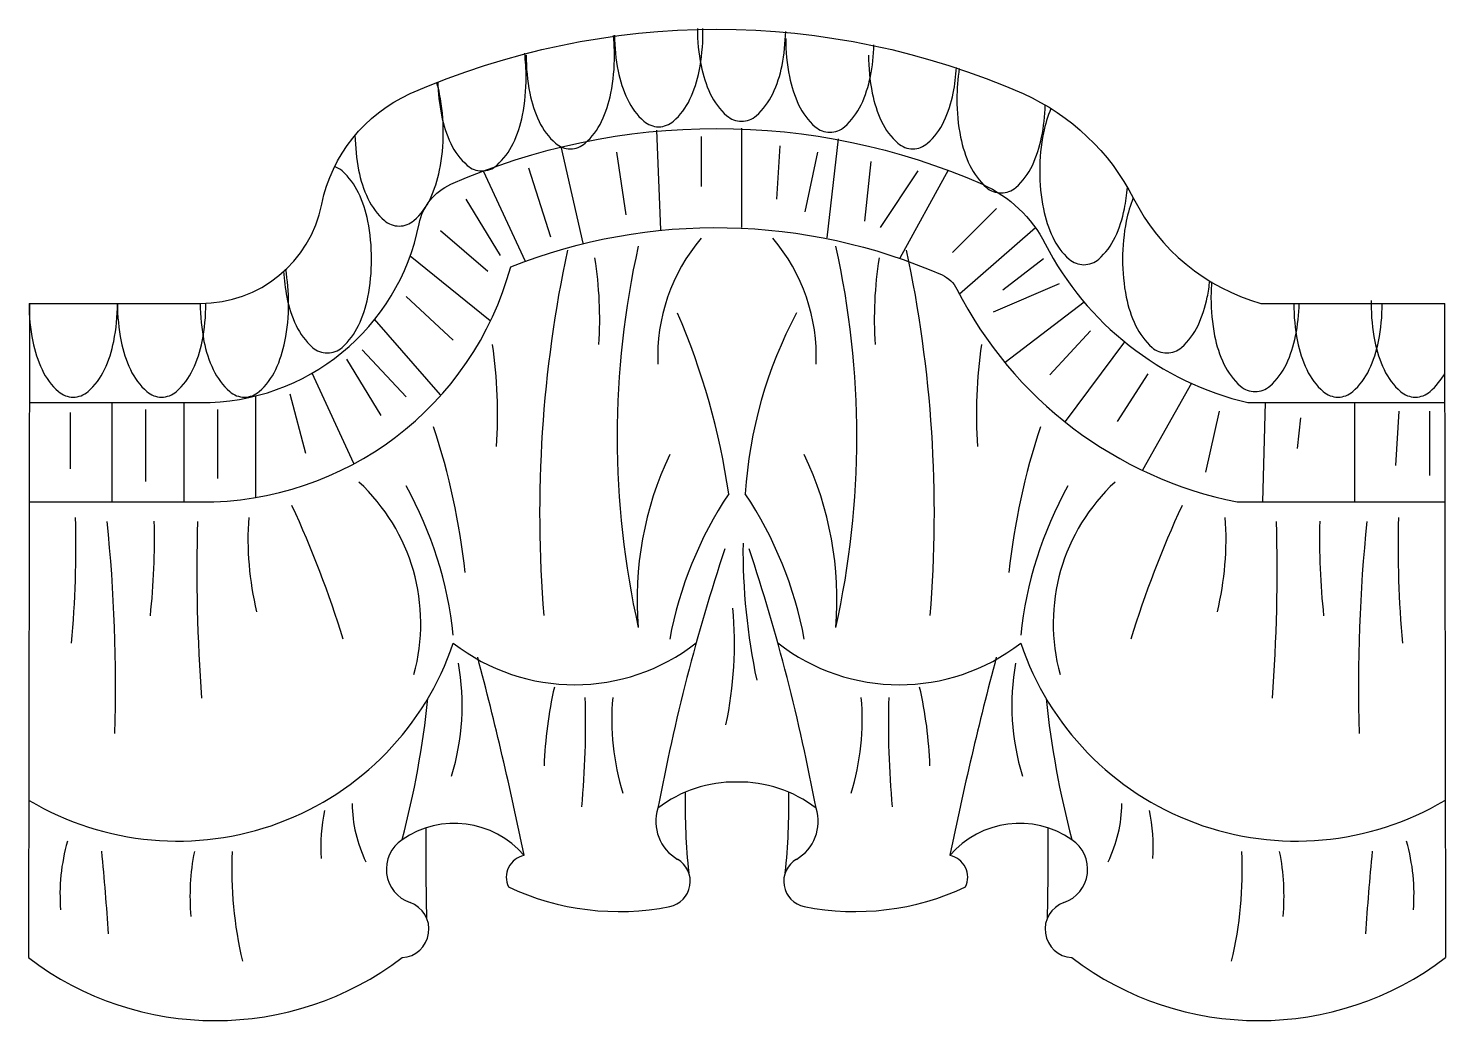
# Model space of a CAD drawing. Header units: metres. Extents: x 1232 to 1863, y 183 to 625.
import ezdxf

# ---------------------------------------------------------------- set-up
doc = ezdxf.new("R2010")
doc.units = ezdxf.units.M
for name, color, linetype in [('3', 3, 'Continuous'), ('4', 4, 'Continuous'), ('6', 7, 'Continuous')]:
    doc.layers.add(name, color=color, linetype=linetype)

msp = doc.modelspace()

# ---------------------------------------------------------------- linework, layer by layer
at = {"layer": '3'}
for p, q in [((1511.59, 579.74), (1513.37, 535.44)), ((1531.57, 577.03), (1531.57, 554.66)), ((1549.53, 580.77), (1549.53, 536.47)), ((1592.59, 575.89), (1587.55, 531.77)), ((1468.96, 572.55), (1478.83, 529.39)), ((1493.78, 570.04), (1497.97, 542.08)), ((1566.57, 572.84), (1565.17, 549.07)), ((1583.37, 570.04), (1577.77, 543.47)), ((1454.58, 563.05), (1464.38, 532.29)), ((1607.17, 565.85), (1604.37, 539.28)), ((1434.41, 561.7), (1453.13, 521.46)), ((1628.17, 561.65), (1611.37, 536.48)), ((1641.69, 562.01), (1620.14, 522.77)), ((1426.58, 549.07), (1441.98, 523.9)), ((1663.16, 544.87), (1643.56, 525.3)), ((1415.38, 535.08), (1436.38, 516.91)), ((1680.63, 536.28), (1646.76, 506.65)), ((1401.76, 523.77), (1437.53, 494.92)), ((1684.16, 522.5), (1665.96, 508.52)), ((1399.98, 505.72), (1420.98, 486.15)), ((1691.16, 511.31), (1661.76, 498.73)), ((1702.28, 503.13), (1667.11, 476.2)), ((1385.83, 495.54), (1415.22, 461.79)), ((1705.16, 490.34), (1686.96, 470.76)), ((1380.38, 481.95), (1399.98, 460.98)), ((1720.21, 485.53), (1693.82, 449.95)), ((1373.38, 477.76), (1388.78, 452.59)), ((1357.98, 471.68), (1376.6, 431.39)), ((1730.62, 471.19), (1717.01, 450.04)), ((1332.88, 461.47), (1332.88, 416.23)), ((1348.19, 462.37), (1355.18, 435.81)), ((1750.1, 466.98), (1728.32, 428.3)), ((1268.87, 458.37), (1268.87, 414.11)), ((1283.79, 455.38), (1283.79, 423.22)), ((1300.88, 458.37), (1300.88, 414.11)), ((1315.99, 455.38), (1315.99, 424.62)), ((1782.94, 458.37), (1781.75, 414.11)), ((1822.8, 458.37), (1822.8, 414.11)), ((1250.19, 453.98), (1250.19, 428.82)), ((1762.39, 454.57), (1756.34, 427.38)), ((1798.69, 451.55), (1797.18, 437.95)), ((1842.55, 454.57), (1841.04, 430.4)), ((1856.17, 454.57), (1856.17, 425.87))]:
    msp.add_line(p, q, dxfattribs=at)
for centre, radius, start, end in [((1593.26, 479.02), 81.09, 139.57, 182.45), ((1501.76, 479.02), 81.09, 357.55, 40.43), ((2022.64, 408.98), 563.1, 167.97, 184.64), ((1883.18, 443.14), 389.09, 167.39, 192.61), ((1211.85, 443.14), 389.09, 347.39, 12.61), ((1072.38, 408.98), 563.1, 355.36, 12.03), ((1311.83, 495.7), 174.48, 356.26, 8.95), ((1783.19, 495.7), 174.48, 171.05, 183.74), ((1223.16, 370.53), 324.12, 8.38, 23.22), ((1748.66, 405.39), 197.84, 151.98, 176.42), ((1211.99, 452.78), 228.78, 356.49, 7.92), ((1883.03, 452.78), 228.78, 172.08, 183.51), ((1115.33, 349.32), 312.77, 6.13, 18.3), ((1979.69, 349.32), 312.77, 161.7, 173.87), ((1653.69, 370.65), 150.73, 154.62, 184.75), ((1441.33, 370.65), 150.73, 355.25, 25.38), ((1320.51, 359.85), 86.04, 344.71, 47.22), ((1248.18, 336.64), 173.8, 5.96, 29.13), ((1689.23, 320.97), 174.67, 146.36, 169.46), ((1405.79, 320.97), 174.67, 10.54, 33.64), ((1846.84, 336.64), 173.8, 150.87, 174.04), ((1774.51, 359.85), 86.04, 132.78, 195.29), ((925.02, 215.99), 467.42, 17.04, 24.86), ((2170, 215.99), 467.42, 155.14, 162.96), ((747.85, 394.97), 504.97, 355.02, 1.39), ((559.79, 331.9), 710.73, 358.31, 5.94), ((971.91, 397.6), 315.94, 353.79, 1.43), ((2095.33, 383.58), 788.59, 178.41, 184.14), ((1468.08, 397.6), 138.57, 176.01, 193.53), ((1626.94, 397.6), 138.57, 346.47, 3.99), ((999.7, 383.58), 788.59, 355.86, 1.59), ((2123.11, 397.6), 315.94, 178.57, 186.21), ((2535.23, 331.9), 710.73, 174.06, 181.69), ((2347.17, 394.97), 504.97, 178.61, 184.98), ((1831.92, 393.09), 281.74, 179.46, 191.97), ((1375.56, 350.68), 170.8, 347.87, 5.39), ((1317.65, 323.41), 107.34, 342.93, 10.13), ((1777.37, 323.41), 107.34, 169.87, 197.07), ((1644.61, 290.43), 183.18, 167.01, 178.11), ((1450.42, 290.43), 183.18, 1.89, 12.99), ((1064.29, 315.56), 415.74, 354.84, 1.58), ((1601.15, 317.09), 109.5, 174.8, 197.45), ((1493.87, 317.09), 109.5, 342.55, 5.2), ((2030.73, 315.56), 415.74, 178.42, 185.16), ((1438.48, 280.72), 62.56, 180.95, 205.56), ((1656.54, 280.72), 62.56, 334.44, 359.05), ((1437.66, 260.6), 75.68, 167.77, 184.05), ((1657.36, 260.6), 75.68, 355.95, 12.23), ((1331.4, 239.22), 85.68, 163.97, 184.6), ((1763.62, 239.22), 85.68, 355.4, 16.03), ((-51.8, 130.05), 1322.37, 3.97, 5.57), ((1406.26, 238.46), 102.59, 168.84, 185.12), ((1503.66, 250.67), 181.39, 177.59, 193.14), ((1591.37, 250.67), 181.39, 346.86, 2.41), ((1688.76, 238.46), 102.59, 354.88, 11.16), ((3146.82, 130.05), 1322.37, 174.43, 176.03)]:
    msp.add_arc(centre, radius, start, end, dxfattribs=at)
at = {"layer": '4'}
for p, q in [((1232.06, 502.63), (1231.62, 211.02)), ((1862.96, 502.63), (1863.4, 211.02))]:
    msp.add_line(p, q, dxfattribs=at)
msp.add_lwpolyline([(1231.94, 502.63), (1308.26, 502.63, 0.36), (1362.43, 546.9, -0.24), (1401.82, 596.08, -0.21), (1675.09, 596.08, -0.17), (1724.32, 549.36, 0.21), (1780.95, 502.63), (1863.03, 502.63)], format="xyb", dxfattribs=at)
for centre, radius, start, end in [((1546.45, 233.39), 55.89, 88.91, 127.73), ((1548.57, 233.39), 55.89, 52.27, 91.09), ((1530.85, 271.68), 19.52, 162.37, 239.75), ((1564.17, 271.68), 19.52, 300.25, 17.63), ((1421.55, 229.95), 40.91, 40.59, 124.72), ((1673.47, 229.95), 40.91, 55.28, 139.41), ((1688.03, 250.44), 15.78, 289.37, 56.36), ((1454.64, 246.79), 9.99, 101.72, 205.1), ((1515.27, 244.98), 11.4, 281.31, 59.75), ((1579.75, 244.98), 11.4, 120.25, 258.69), ((1640.38, 246.79), 9.99, 334.9, 78.28), ((1494.83, 347.2), 115.65, 244.8, 281.31), ((1600.19, 347.2), 115.65, 258.69, 295.2), ((1397.56, 223.64), 12.63, 273.09, 70.63), ((1697.46, 223.64), 12.63, 109.37, 266.91), ((1314.93, 320.48), 137.55, 232.72, 307.28), ((1780.09, 320.48), 137.55, 232.72, 307.28)]:
    msp.add_arc(centre, radius, start, end, dxfattribs=at)
at = {"layer": '6'}
for points in [[(1453.52, 613.29, 0.05), (1455.15, 596.34, 0.06), (1459.28, 583.73, 0.1), (1466.63, 573.97, 0.18), (1473.21, 571.49, 0.18), (1479.79, 573.97, 0.1), (1487.14, 583.73, 0.06), (1491.27, 596.34, 0.05), (1492.91, 613.29, 0.02), (1492.47, 622.07, 0.06)], [(1492.91, 622.13, 0.05), (1494.54, 606.18, 0.06), (1498.67, 593.57, 0.1), (1506.02, 583.81, 0.18), (1512.6, 581.32, 0.18), (1519.18, 583.81, 0.1), (1526.53, 593.57, 0.06), (1530.66, 606.18, 0.05), (1532.3, 623.13, 0.01), (1532.27, 625.19, 0.06)], [(1529.84, 625.14, 0.05), (1531.47, 608.64, 0.06), (1535.6, 596.03, 0.1), (1542.95, 586.26, 0.18), (1549.53, 583.78, 0.18), (1556.11, 586.26, 0.1), (1563.46, 596.03, 0.06), (1567.59, 608.64, 0.04), (1569.21, 623.83, 0.05)], [(1569.23, 620.67, 0.05), (1570.86, 603.72, 0.06), (1574.99, 591.11, 0.1), (1582.34, 581.35, 0.18), (1588.92, 578.86, 0.18), (1595.5, 581.35, 0.1), (1602.85, 591.11, 0.06), (1606.98, 603.72, 0.04), (1608.57, 617.82, 0.05)], [(1414.15, 601.3, 0.04), (1415.76, 586.51, 0.06), (1419.89, 573.9, 0.1), (1427.24, 564.13, 0.18), (1433.82, 561.65, 0.18), (1440.4, 564.13, 0.1), (1447.75, 573.9, 0.06), (1451.88, 586.51, 0.05), (1453.52, 603.45, 0.03), (1452.87, 614.12, 0.06)], [(1606.15, 613.29, 0.05), (1607.79, 596.34, 0.06), (1611.92, 583.73, 0.1), (1619.27, 573.97, 0.18), (1625.85, 571.49, 0.18), (1632.43, 573.97, 0.1), (1639.78, 583.73, 0.06), (1643.91, 596.34, 0.03), (1645.37, 607.71, 0.05)], [(1646.61, 607.29, 0.04), (1645.54, 593.62, 0.05)], [(1377.21, 577.52, 0.04), (1378.84, 561.92, 0.06), (1382.97, 549.31, 0.1), (1390.31, 539.54, 0.18), (1396.89, 537.06, 0.18), (1403.48, 539.54, 0.1), (1410.82, 549.31, 0.06), (1414.95, 561.92, 0.05), (1416.59, 578.86, 0.05), (1414.95, 595.81, 0.03), (1413.64, 601.1, 0.1)], [(1645.54, 593.62, 0.05), (1647.18, 576.67, 0.06), (1651.31, 564.06, 0.1), (1658.66, 554.3, 0.18), (1665.24, 551.82, 0.18), (1671.82, 554.3, 0.1), (1679.17, 564.06, 0.06), (1683.3, 576.67, 0.04), (1684.9, 591.04, 0.05)], [(1687.47, 589.49, 0.05), (1684.11, 578.6, 0.05), (1682.47, 561.65, 0.05)], [(1231.94, 458.37), (1308.26, 458.37, 0.36), (1405.8, 538.08, -0.24), (1419.89, 555.67, -0.21), (1657.01, 555.67, -0.17), (1684.92, 529.19, 0.22), (1775.29, 458.37), (1863.03, 458.37)], [(1345.36, 516.93, 0.03), (1346.83, 505.36, 0.06), (1350.96, 492.75, 0.1), (1358.3, 482.99, 0.18), (1364.89, 480.5, 0.18), (1371.47, 482.99, 0.1), (1378.81, 492.75, 0.06), (1382.94, 505.36, 0.05), (1384.58, 522.31, 0.05), (1382.94, 539.26, 0.06), (1378.81, 551.87, 0.1), (1371.47, 561.63, 0.1), (1368.11, 563.57, 0.18)], [(1682.47, 561.65, 0.05), (1684.11, 544.7, 0.06), (1688.24, 532.09, 0.1), (1695.58, 522.33, 0.18), (1702.17, 519.85, 0.18), (1708.75, 522.33, 0.1), (1716.09, 532.09, 0.06), (1720.22, 544.7, 0.03), (1721.56, 554.39, 0.05)], [(1724.18, 549.64, 0.05), (1721.04, 539.26, 0.05), (1719.4, 522.31, 0.05)], [(1231.94, 414.11), (1308.26, 414.11, 0.34), (1446.69, 518.97, -0.2), (1638.94, 515.27, -0.17), (1645.52, 509.02, 0.23), (1770.5, 414.11), (1863.03, 414.11)], [(1719.4, 522.31, 0.05), (1721.04, 505.36, 0.06), (1725.17, 492.75, 0.1), (1732.51, 482.99, 0.18), (1739.1, 480.5, 0.18), (1745.68, 482.99, 0.1), (1753.02, 492.75, 0.06), (1757.15, 505.36, 0.02), (1758.27, 512.67, 0.05)], [(1308.26, 502.63, 0.05), (1309.9, 485.69, 0.06), (1314.03, 473.08, 0.1), (1321.38, 463.31, 0.18), (1327.96, 460.83, 0.18), (1334.54, 463.31, 0.1), (1341.89, 473.08, 0.06), (1346.02, 485.69, 0.05), (1347.65, 502.63, 0.04), (1346.34, 517.84, 0.06)], [(1759.08, 512.18, 0.02), (1758.79, 505.09, 0.05)], [(1231.94, 502.63, 0.05), (1233.58, 485.69, 0.06), (1237.71, 473.08, 0.1), (1245.06, 463.31, 0.18), (1251.64, 460.83, 0.18), (1258.22, 463.31, 0.1), (1265.57, 473.08, 0.06), (1269.7, 485.69, 0.05), (1271.34, 502.63, 0.05)], [(1271.34, 502.63, 0.05), (1272.97, 485.69, 0.06), (1277.1, 473.08, 0.1), (1284.45, 463.31, 0.18), (1291.03, 460.83, 0.18), (1297.61, 463.31, 0.1), (1304.96, 473.08, 0.06), (1309.09, 485.69, 0.05), (1310.73, 502.63), (1310.73, 502.69, 0.06)], [(1758.79, 505.09, 0.05), (1760.43, 488.15, 0.06), (1764.56, 475.53, 0.1), (1771.9, 465.77, 0.18), (1778.49, 463.29, 0.18), (1785.07, 465.77, 0.1), (1792.41, 475.53, 0.06), (1796.54, 488.15, 0.04), (1798.15, 502.63, 0.05)], [(1795.72, 502.63, 0.05), (1797.36, 485.69, 0.06), (1801.49, 473.08, 0.1), (1808.83, 463.31, 0.18), (1815.42, 460.83, 0.18), (1822, 463.31, 0.1), (1829.34, 473.08, 0.06), (1833.47, 485.69, 0.05), (1835.11, 502.63, 0.05)], [(1830.2, 503.93), (1830.19, 502.63, 0.05)], [(1830.19, 502.63, 0.05), (1831.83, 485.69, 0.06), (1835.96, 473.08, 0.1), (1843.3, 463.31, 0.18), (1849.88, 460.83, 0.18), (1856.47, 463.31, 0.09), (1863.03, 471.54, 0.06)]]:
    msp.add_lwpolyline(points, format="xyb", dxfattribs=at)
for centre, radius, start, end in [((2388.56, 113.27), 891.59, 161.7, 169.38), ((706.46, 113.27), 891.59, 10.62, 18.3), ((1298.15, 392.67), 129.71, 239.34, 341.34), ((1475.11, 420.73), 88.1, 232.14, 307.99), ((1619.91, 420.73), 88.1, 232.01, 307.86), ((1796.87, 392.67), 129.71, 198.66, 300.66), ((-65.69, -52.78), 1549.5, 11.52, 14.87), ((3160.71, -52.78), 1549.5, 165.13, 168.48), ((1006.06, 367.38), 405.68, 345.18, 354.21), ((2088.96, 367.38), 405.68, 185.79, 194.82), ((1811.92, 279.14), 287.52, 178.88, 186.05), ((1283.1, 279.14), 287.52, 353.95, 1.12), ((2810.85, 261.3), 1402.1, 179.69, 181.33), ((284.17, 261.3), 1402.1, 358.67, 0.31), ((1406.99, 250.44), 15.78, 123.64, 250.63)]:
    msp.add_arc(centre, radius, start, end, dxfattribs=at)

doc.saveas('drawing.dxf')
